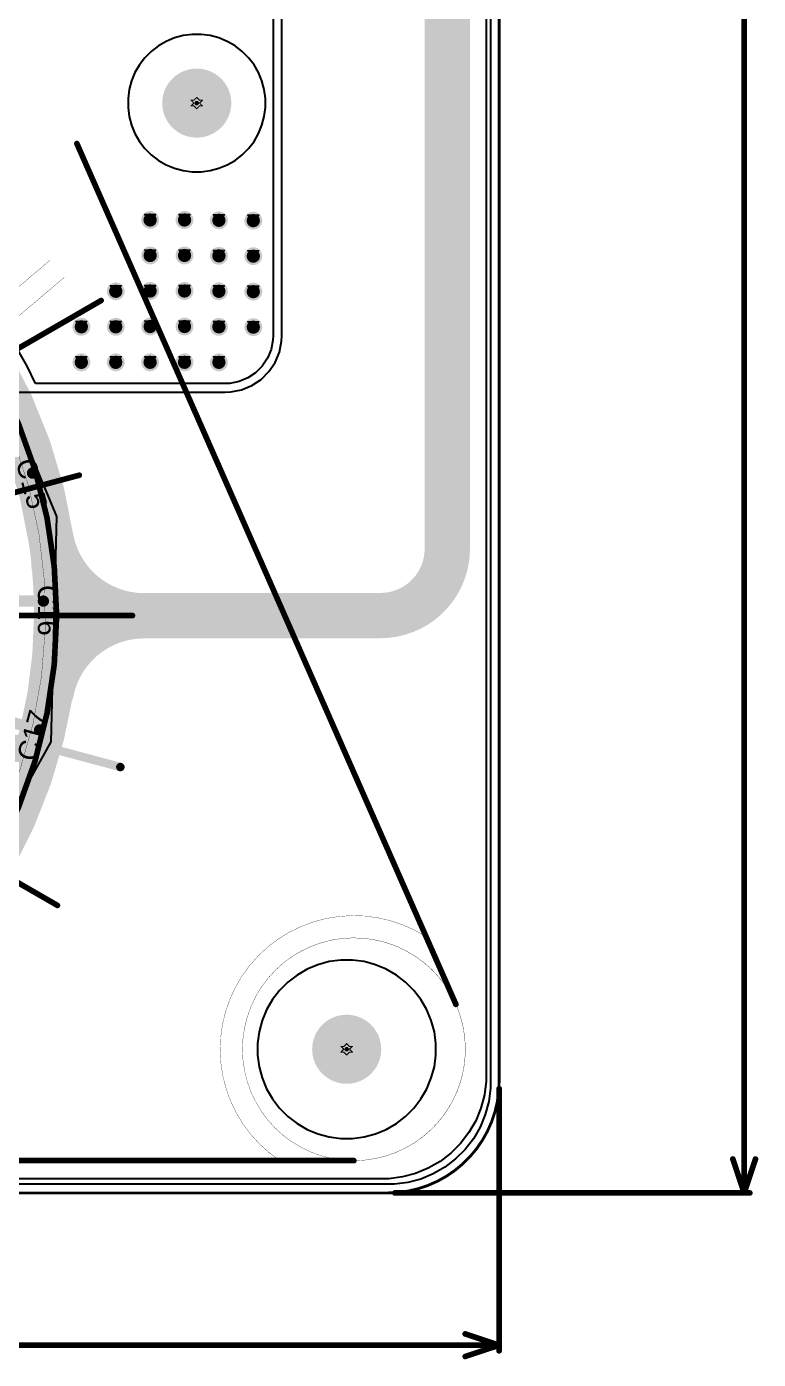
# Model space of a CAD drawing. Header units: inches. Extents: x -7 to 348, y -14 to 159.
# Drawn here: x 57 to 89.8, y -13.9 to 45.9 of the extents above; entities that cross this region are included whole.
import ezdxf

# ---------------------------------------------------------------- set-up
doc = ezdxf.new("R2010")
doc.units = ezdxf.units.IN
for name, color, linetype in [('Board Outline', 216, 'Continuous'), ('Bottom Layer', 5, 'Continuous'), ('Bottom Solder', 6, 'Continuous'), ('Dimension', 6, 'Continuous'), ('Drill Drawing', 1, 'Continuous'), ('Fabrication', 76, 'Continuous'), ('Multi-Layer', 9, 'Continuous'), ('Pad Holes', 156, 'Continuous'), ('Top Layer', 1, 'Continuous'), ('Top Overlay', 2, 'Continuous'), ('Top Solder', 216, 'Continuous'), ('Via Holes', 16, 'Continuous')]:
    doc.layers.add(name, color=color, linetype=linetype)
doc.styles.add('Arial', font='', dxfattribs={"height": 0.2})
doc.styles.get('Arial').set_extended_font_data('Arial')

msp = doc.modelspace()

# ---------------------------------------------------------------- hatches: boundary and pattern name
at = {"layer": 'Bottom Layer'}
h = msp.add_hatch(color=5, dxfattribs=at)
edge = h.paths.add_edge_path()
edge.add_arc((62.504, 37.224), 0.3, 0, 360)
h = msp.add_hatch(color=5, dxfattribs=at)
edge = h.paths.add_edge_path()
edge.add_arc((64.047, 37.224), 0.3, 0, 360)
h = msp.add_hatch(color=5, dxfattribs=at)
edge = h.paths.add_edge_path()
edge.add_arc((65.589, 37.209), 0.3, 0, 360)
h = msp.add_hatch(color=5, dxfattribs=at)
edge = h.paths.add_edge_path()
edge.add_arc((67.132, 37.194), 0.3, 0, 360)
h = msp.add_hatch(color=5, dxfattribs=at)
edge = h.paths.add_edge_path()
edge.add_arc((62.504, 35.631), 0.3, 0, 360)
h = msp.add_hatch(color=5, dxfattribs=at)
edge = h.paths.add_edge_path()
edge.add_arc((64.047, 35.631), 0.3, 0, 360)
h = msp.add_hatch(color=5, dxfattribs=at)
edge = h.paths.add_edge_path()
edge.add_arc((65.589, 35.616), 0.3, 0, 360)
h = msp.add_hatch(color=5, dxfattribs=at)
edge = h.paths.add_edge_path()
edge.add_arc((67.132, 35.6), 0.3, 0, 360)
h = msp.add_hatch(color=5, dxfattribs=at)
edge = h.paths.add_edge_path()
edge.add_arc((60.961, 34.022), 0.3, 0, 360)
h = msp.add_hatch(color=5, dxfattribs=at)
edge = h.paths.add_edge_path()
edge.add_arc((62.504, 34.037), 0.3, 0, 360)
h = msp.add_hatch(color=5, dxfattribs=at)
edge = h.paths.add_edge_path()
edge.add_arc((64.047, 34.037), 0.3, 0, 360)
h = msp.add_hatch(color=5, dxfattribs=at)
edge = h.paths.add_edge_path()
edge.add_arc((65.589, 34.022), 0.3, 0, 360)
h = msp.add_hatch(color=5, dxfattribs=at)
edge = h.paths.add_edge_path()
edge.add_arc((67.132, 34.007), 0.3, 0, 360)
h = msp.add_hatch(color=5, dxfattribs=at)
edge = h.paths.add_edge_path()
edge.add_arc((59.418, 32.428), 0.3, 0, 360)
h = msp.add_hatch(color=5, dxfattribs=at)
edge = h.paths.add_edge_path()
edge.add_arc((60.961, 32.428), 0.3, 0, 360)
h = msp.add_hatch(color=5, dxfattribs=at)
edge = h.paths.add_edge_path()
edge.add_arc((62.504, 32.443), 0.3, 0, 360)
h = msp.add_hatch(color=5, dxfattribs=at)
edge = h.paths.add_edge_path()
edge.add_arc((64.047, 32.443), 0.3, 0, 360)
h = msp.add_hatch(color=5, dxfattribs=at)
edge = h.paths.add_edge_path()
edge.add_arc((65.589, 32.428), 0.3, 0, 360)
h = msp.add_hatch(color=5, dxfattribs=at)
edge = h.paths.add_edge_path()
edge.add_arc((67.132, 32.413), 0.3, 0, 360)
h = msp.add_hatch(color=5, dxfattribs=at)
edge = h.paths.add_edge_path()
edge.add_arc((59.418, 30.834), 0.3, 0, 360)
h = msp.add_hatch(color=5, dxfattribs=at)
edge = h.paths.add_edge_path()
edge.add_arc((60.961, 30.834), 0.3, 0, 360)
h = msp.add_hatch(color=5, dxfattribs=at)
edge = h.paths.add_edge_path()
edge.add_arc((62.504, 30.834), 0.3, 0, 360)
h = msp.add_hatch(color=5, dxfattribs=at)
edge = h.paths.add_edge_path()
edge.add_arc((64.047, 30.834), 0.3, 0, 360)
h = msp.add_hatch(color=5, dxfattribs=at)
edge = h.paths.add_edge_path()
edge.add_arc((65.589, 30.834), 0.3, 0, 360)
at = {"layer": 'Bottom Solder'}
h = msp.add_hatch(color=6, dxfattribs=at)
edge = h.paths.add_edge_path()
edge.add_arc((64.595, 42.471), 0.102, 0, 360)
h = msp.add_hatch(color=6, dxfattribs=at)
edge = h.paths.add_edge_path()
edge.add_arc((62.504, 37.224), 0.402, 0, 360)
h = msp.add_hatch(color=6, dxfattribs=at)
edge = h.paths.add_edge_path()
edge.add_arc((64.047, 37.224), 0.402, 0, 360)
h = msp.add_hatch(color=6, dxfattribs=at)
edge = h.paths.add_edge_path()
edge.add_arc((65.589, 37.209), 0.402, 0, 360)
h = msp.add_hatch(color=6, dxfattribs=at)
edge = h.paths.add_edge_path()
edge.add_arc((67.132, 37.194), 0.402, 0, 360)
h = msp.add_hatch(color=6, dxfattribs=at)
edge = h.paths.add_edge_path()
edge.add_arc((62.504, 35.631), 0.402, 0, 360)
h = msp.add_hatch(color=6, dxfattribs=at)
edge = h.paths.add_edge_path()
edge.add_arc((64.047, 35.631), 0.402, 0, 360)
h = msp.add_hatch(color=6, dxfattribs=at)
edge = h.paths.add_edge_path()
edge.add_arc((65.589, 35.616), 0.402, 0, 360)
h = msp.add_hatch(color=6, dxfattribs=at)
edge = h.paths.add_edge_path()
edge.add_arc((67.132, 35.6), 0.402, 0, 360)
h = msp.add_hatch(color=6, dxfattribs=at)
edge = h.paths.add_edge_path()
edge.add_arc((60.961, 34.022), 0.402, 0, 360)
h = msp.add_hatch(color=6, dxfattribs=at)
edge = h.paths.add_edge_path()
edge.add_arc((62.504, 34.037), 0.402, 0, 360)
h = msp.add_hatch(color=6, dxfattribs=at)
edge = h.paths.add_edge_path()
edge.add_arc((64.047, 34.037), 0.402, 0, 360)
h = msp.add_hatch(color=6, dxfattribs=at)
edge = h.paths.add_edge_path()
edge.add_arc((65.589, 34.022), 0.402, 0, 360)
h = msp.add_hatch(color=6, dxfattribs=at)
edge = h.paths.add_edge_path()
edge.add_arc((67.132, 34.007), 0.402, 0, 360)
h = msp.add_hatch(color=6, dxfattribs=at)
edge = h.paths.add_edge_path()
edge.add_arc((59.418, 32.428), 0.402, 0, 360)
h = msp.add_hatch(color=6, dxfattribs=at)
edge = h.paths.add_edge_path()
edge.add_arc((60.961, 32.428), 0.402, 0, 360)
h = msp.add_hatch(color=6, dxfattribs=at)
edge = h.paths.add_edge_path()
edge.add_arc((62.504, 32.443), 0.402, 0, 360)
h = msp.add_hatch(color=6, dxfattribs=at)
edge = h.paths.add_edge_path()
edge.add_arc((64.047, 32.443), 0.402, 0, 360)
h = msp.add_hatch(color=6, dxfattribs=at)
edge = h.paths.add_edge_path()
edge.add_arc((65.589, 32.428), 0.402, 0, 360)
h = msp.add_hatch(color=6, dxfattribs=at)
edge = h.paths.add_edge_path()
edge.add_arc((67.132, 32.413), 0.402, 0, 360)
h = msp.add_hatch(color=6, dxfattribs=at)
edge = h.paths.add_edge_path()
edge.add_arc((59.418, 30.834), 0.402, 0, 360)
h = msp.add_hatch(color=6, dxfattribs=at)
edge = h.paths.add_edge_path()
edge.add_arc((60.961, 30.834), 0.402, 0, 360)
h = msp.add_hatch(color=6, dxfattribs=at)
edge = h.paths.add_edge_path()
edge.add_arc((62.504, 30.834), 0.402, 0, 360)
h = msp.add_hatch(color=6, dxfattribs=at)
edge = h.paths.add_edge_path()
edge.add_arc((64.047, 30.834), 0.402, 0, 360)
h = msp.add_hatch(color=6, dxfattribs=at)
edge = h.paths.add_edge_path()
edge.add_arc((65.589, 30.834), 0.402, 0, 360)
h = msp.add_hatch(color=6, dxfattribs=at)
edge = h.paths.add_edge_path()
edge.add_arc((71.322, 0), 0.102, 0, 360)
at = {"layer": 'Pad Holes'}
h = msp.add_hatch(color=7, dxfattribs=at)
edge = h.paths.add_edge_path()
edge.add_arc((64.595, 42.471), 1.55, 0, 360)
h = msp.add_hatch(color=7, dxfattribs=at)
edge = h.paths.add_edge_path()
edge.add_arc((71.322, 0), 1.55, 0, 360)
at = {"layer": 'Top Layer'}
h = msp.add_hatch(color=1, dxfattribs=at)
edge = h.paths.add_edge_path()
edge.add_arc((62.504, 37.224), 0.3, 0, 360)
h = msp.add_hatch(color=1, dxfattribs=at)
edge = h.paths.add_edge_path()
edge.add_arc((64.047, 37.224), 0.3, 0, 360)
h = msp.add_hatch(color=1, dxfattribs=at)
edge = h.paths.add_edge_path()
edge.add_arc((65.589, 37.209), 0.3, 0, 360)
h = msp.add_hatch(color=1, dxfattribs=at)
edge = h.paths.add_edge_path()
edge.add_arc((67.132, 37.194), 0.3, 0, 360)
h = msp.add_hatch(color=1, dxfattribs=at)
edge = h.paths.add_edge_path()
edge.add_arc((62.504, 35.631), 0.3, 0, 360)
h = msp.add_hatch(color=1, dxfattribs=at)
edge = h.paths.add_edge_path()
edge.add_arc((64.047, 35.631), 0.3, 0, 360)
h = msp.add_hatch(color=1, dxfattribs=at)
edge = h.paths.add_edge_path()
edge.add_arc((65.589, 35.616), 0.3, 0, 360)
h = msp.add_hatch(color=1, dxfattribs=at)
edge = h.paths.add_edge_path()
edge.add_arc((67.132, 35.6), 0.3, 0, 360)
h = msp.add_hatch(color=1, dxfattribs=at)
edge = h.paths.add_edge_path()
edge.add_arc((60.961, 34.022), 0.3, 0, 360)
h = msp.add_hatch(color=1, dxfattribs=at)
edge = h.paths.add_edge_path()
edge.add_arc((62.504, 34.037), 0.3, 0, 360)
h = msp.add_hatch(color=1, dxfattribs=at)
edge = h.paths.add_edge_path()
edge.add_arc((64.047, 34.037), 0.3, 0, 360)
h = msp.add_hatch(color=1, dxfattribs=at)
edge = h.paths.add_edge_path()
edge.add_arc((65.589, 34.022), 0.3, 0, 360)
h = msp.add_hatch(color=1, dxfattribs=at)
edge = h.paths.add_edge_path()
edge.add_arc((67.132, 34.007), 0.3, 0, 360)
h = msp.add_hatch(color=1, dxfattribs=at)
edge = h.paths.add_edge_path()
edge.add_arc((59.418, 32.428), 0.3, 0, 360)
h = msp.add_hatch(color=1, dxfattribs=at)
edge = h.paths.add_edge_path()
edge.add_arc((60.961, 32.428), 0.3, 0, 360)
h = msp.add_hatch(color=1, dxfattribs=at)
edge = h.paths.add_edge_path()
edge.add_arc((62.504, 32.443), 0.3, 0, 360)
h = msp.add_hatch(color=1, dxfattribs=at)
edge = h.paths.add_edge_path()
edge.add_arc((64.047, 32.443), 0.3, 0, 360)
h = msp.add_hatch(color=1, dxfattribs=at)
edge = h.paths.add_edge_path()
edge.add_arc((65.589, 32.428), 0.3, 0, 360)
h = msp.add_hatch(color=1, dxfattribs=at)
edge = h.paths.add_edge_path()
edge.add_arc((67.132, 32.413), 0.3, 0, 360)
h = msp.add_hatch(color=1, dxfattribs=at)
edge = h.paths.add_edge_path()
edge.add_arc((59.418, 30.834), 0.3, 0, 360)
h = msp.add_hatch(color=1, dxfattribs=at)
edge = h.paths.add_edge_path()
edge.add_arc((60.961, 30.834), 0.3, 0, 360)
h = msp.add_hatch(color=1, dxfattribs=at)
edge = h.paths.add_edge_path()
edge.add_arc((62.504, 30.834), 0.3, 0, 360)
h = msp.add_hatch(color=1, dxfattribs=at)
edge = h.paths.add_edge_path()
edge.add_arc((64.047, 30.834), 0.3, 0, 360)
h = msp.add_hatch(color=1, dxfattribs=at)
edge = h.paths.add_edge_path()
edge.add_arc((65.589, 30.834), 0.3, 0, 360)
at = {"layer": 'Top Solder'}
h = msp.add_hatch(color=216, dxfattribs=at)
edge = h.paths.add_edge_path()
edge.add_arc((64.595, 42.471), 0.102, 0, 360)
h = msp.add_hatch(color=216, dxfattribs=at)
edge = h.paths.add_edge_path()
edge.add_arc((71.322, 0), 0.102, 0, 360)
at = {"layer": 'Via Holes'}
h = msp.add_hatch(color=7, dxfattribs=at)
edge = h.paths.add_edge_path()
edge.add_arc((62.504, 37.224), 0.15, 0, 360)
h = msp.add_hatch(color=7, dxfattribs=at)
edge = h.paths.add_edge_path()
edge.add_arc((64.047, 37.224), 0.15, 0, 360)
h = msp.add_hatch(color=7, dxfattribs=at)
edge = h.paths.add_edge_path()
edge.add_arc((65.589, 37.209), 0.15, 0, 360)
h = msp.add_hatch(color=7, dxfattribs=at)
edge = h.paths.add_edge_path()
edge.add_arc((67.132, 37.194), 0.15, 0, 360)
h = msp.add_hatch(color=7, dxfattribs=at)
edge = h.paths.add_edge_path()
edge.add_arc((62.504, 35.631), 0.15, 0, 360)
h = msp.add_hatch(color=7, dxfattribs=at)
edge = h.paths.add_edge_path()
edge.add_arc((64.047, 35.631), 0.15, 0, 360)
h = msp.add_hatch(color=7, dxfattribs=at)
edge = h.paths.add_edge_path()
edge.add_arc((65.589, 35.616), 0.15, 0, 360)
h = msp.add_hatch(color=7, dxfattribs=at)
edge = h.paths.add_edge_path()
edge.add_arc((67.132, 35.6), 0.15, 0, 360)
h = msp.add_hatch(color=7, dxfattribs=at)
edge = h.paths.add_edge_path()
edge.add_arc((60.961, 34.022), 0.15, 0, 360)
h = msp.add_hatch(color=7, dxfattribs=at)
edge = h.paths.add_edge_path()
edge.add_arc((62.504, 34.037), 0.15, 0, 360)
h = msp.add_hatch(color=7, dxfattribs=at)
edge = h.paths.add_edge_path()
edge.add_arc((64.047, 34.037), 0.15, 0, 360)
h = msp.add_hatch(color=7, dxfattribs=at)
edge = h.paths.add_edge_path()
edge.add_arc((65.589, 34.022), 0.15, 0, 360)
h = msp.add_hatch(color=7, dxfattribs=at)
edge = h.paths.add_edge_path()
edge.add_arc((67.132, 34.007), 0.15, 0, 360)
h = msp.add_hatch(color=7, dxfattribs=at)
edge = h.paths.add_edge_path()
edge.add_arc((59.418, 32.428), 0.15, 0, 360)
h = msp.add_hatch(color=7, dxfattribs=at)
edge = h.paths.add_edge_path()
edge.add_arc((60.961, 32.428), 0.15, 0, 360)
h = msp.add_hatch(color=7, dxfattribs=at)
edge = h.paths.add_edge_path()
edge.add_arc((62.504, 32.443), 0.15, 0, 360)
h = msp.add_hatch(color=7, dxfattribs=at)
edge = h.paths.add_edge_path()
edge.add_arc((64.047, 32.443), 0.15, 0, 360)
h = msp.add_hatch(color=7, dxfattribs=at)
edge = h.paths.add_edge_path()
edge.add_arc((65.589, 32.428), 0.15, 0, 360)
h = msp.add_hatch(color=7, dxfattribs=at)
edge = h.paths.add_edge_path()
edge.add_arc((67.132, 32.413), 0.15, 0, 360)
h = msp.add_hatch(color=7, dxfattribs=at)
edge = h.paths.add_edge_path()
edge.add_arc((59.418, 30.834), 0.15, 0, 360)
h = msp.add_hatch(color=7, dxfattribs=at)
edge = h.paths.add_edge_path()
edge.add_arc((60.961, 30.834), 0.15, 0, 360)
h = msp.add_hatch(color=7, dxfattribs=at)
edge = h.paths.add_edge_path()
edge.add_arc((62.504, 30.834), 0.15, 0, 360)
h = msp.add_hatch(color=7, dxfattribs=at)
edge = h.paths.add_edge_path()
edge.add_arc((64.047, 30.834), 0.15, 0, 360)
h = msp.add_hatch(color=7, dxfattribs=at)
edge = h.paths.add_edge_path()
edge.add_arc((65.589, 30.834), 0.15, 0, 360)

# ---------------------------------------------------------------- linework, layer by layer
at = {"layer": 'Board Outline', "const_width": 0.127}
for points in [[(78.161, -1.45), (78.161, 82.4)], [(78.161, -1.45), (78.161, 82.4)], [(78.161, -1.45), (78.161, 82.4)], [(78.161, -1.45), (78.161, 82.4)], [(-1.839, -6.45), (73.161, -6.45)], [(-1.839, -6.45), (73.161, -6.45)], [(-1.839, -6.45), (73.161, -6.45)], [(-1.839, -6.45), (73.161, -6.45)]]:
    msp.add_lwpolyline(points, dxfattribs=at)
msp.add_lwpolyline([(78.161, -1.45, -0.414214), (73.161, -6.45)], format="xyb", dxfattribs=at)
msp.add_lwpolyline([(78.161, -1.45, -0.414214), (73.161, -6.45)], format="xyb", dxfattribs=at)
msp.add_lwpolyline([(78.161, -1.45, -0.414214), (73.161, -6.45)], format="xyb", dxfattribs=at)
msp.add_lwpolyline([(78.161, -1.45, -0.414214), (73.161, -6.45)], format="xyb", dxfattribs=at)
at = {"layer": 'Board Outline', "const_width": 0.0635}
for points in [[(78.129, -1.45, 1), (78.193, -1.45, 1)], [(78.129, -1.45, 1), (78.193, -1.45, 1)], [(78.129, -1.45, 1), (78.193, -1.45, 1)], [(78.129, -1.45, 1), (78.193, -1.45, 1)], [(78.129, -1.45, 1), (78.193, -1.45, 1)], [(78.129, -1.45, 1), (78.193, -1.45, 1)], [(78.129, -1.45, 1), (78.193, -1.45, 1)], [(78.129, -1.45, 1), (78.193, -1.45, 1)], [(73.129, -6.45, 1), (73.193, -6.45, 1)], [(73.129, -6.45, 1), (73.193, -6.45, 1)], [(73.129, -6.45, 1), (73.193, -6.45, 1)], [(73.129, -6.45, 1), (73.193, -6.45, 1)], [(73.129, -6.45, 1), (73.193, -6.45, 1)], [(73.129, -6.45, 1), (73.193, -6.45, 1)], [(73.129, -6.45, 1), (73.193, -6.45, 1)], [(73.129, -6.45, 1), (73.193, -6.45, 1)]]:
    msp.add_lwpolyline(points, format="xyb", close=True, dxfattribs=at)
at = {"layer": 'Bottom Layer'}
for p, q in [((77.773, 82.4), (77.773, -1.45)), ((63.992, 45.502), (63.602, 45.397)), ((64.393, 45.555), (63.992, 45.502)), ((64.797, 45.555), (64.393, 45.555)), ((65.198, 45.502), (64.797, 45.555)), ((65.589, 45.397), (65.198, 45.502)), ((62.878, 45.04), (62.557, 44.794)), ((63.228, 45.243), (62.878, 45.04)), ((63.602, 45.397), (63.228, 45.243)), ((65.962, 45.243), (65.589, 45.397)), ((66.312, 45.04), (65.962, 45.243)), ((66.633, 44.794), (66.312, 45.04)), ((62.272, 44.508), (62.025, 44.188)), ((62.557, 44.794), (62.272, 44.508)), ((66.919, 44.508), (66.633, 44.794)), ((67.165, 44.188), (66.919, 44.508)), ((61.823, 43.838), (61.669, 43.464)), ((62.025, 44.188), (61.823, 43.838)), ((67.367, 43.838), (67.165, 44.188)), ((67.522, 43.464), (67.367, 43.838)), ((61.564, 43.074), (61.511, 42.673)), ((61.669, 43.464), (61.564, 43.074)), ((67.627, 43.074), (67.522, 43.464)), ((67.679, 42.673), (67.627, 43.074)), ((61.511, 42.673), (61.511, 42.268)), ((67.679, 42.268), (67.679, 42.673)), ((61.511, 42.268), (61.564, 41.868)), ((67.627, 41.868), (67.679, 42.268)), ((61.564, 41.868), (61.669, 41.477)), ((61.669, 41.477), (61.823, 41.104)), ((67.367, 41.104), (67.522, 41.477)), ((67.522, 41.477), (67.627, 41.868)), ((61.823, 41.104), (62.025, 40.753)), ((62.025, 40.753), (62.272, 40.433)), ((66.919, 40.433), (67.165, 40.753)), ((67.165, 40.753), (67.367, 41.104)), ((62.272, 40.433), (62.557, 40.147)), ((62.557, 40.147), (62.878, 39.901)), ((66.312, 39.901), (66.633, 40.147)), ((66.633, 40.147), (66.919, 40.433)), ((62.878, 39.901), (63.228, 39.699)), ((63.228, 39.699), (63.602, 39.544)), ((63.602, 39.544), (63.992, 39.439)), ((65.198, 39.439), (65.589, 39.544)), ((65.589, 39.544), (65.962, 39.699)), ((65.962, 39.699), (66.312, 39.901)), ((63.992, 39.439), (64.393, 39.386)), ((64.393, 39.386), (64.797, 39.386)), ((64.797, 39.386), (65.198, 39.439)), ((69.549, 3.595), (69.095, 3.333)), ((70.034, 3.796), (69.549, 3.595)), ((70.54, 3.932), (70.034, 3.796)), ((71.06, 4), (70.54, 3.932)), ((71.584, 4), (71.06, 4)), ((72.104, 3.932), (71.584, 4)), ((72.611, 3.796), (72.104, 3.932)), ((73.095, 3.595), (72.611, 3.796)), ((73.549, 3.333), (73.095, 3.595)), ((68.679, 3.014), (68.308, 2.643)), ((69.095, 3.333), (68.679, 3.014)), ((73.965, 3.014), (73.549, 3.333)), ((74.336, 2.643), (73.965, 3.014)), ((68.308, 2.643), (67.989, 2.227)), ((74.655, 2.227), (74.336, 2.643)), ((67.989, 2.227), (67.727, 1.773)), ((74.917, 1.773), (74.655, 2.227)), ((67.526, 1.289), (67.391, 0.782)), ((67.727, 1.773), (67.526, 1.289)), ((75.118, 1.289), (74.917, 1.773)), ((75.254, 0.782), (75.118, 1.289)), ((67.391, 0.782), (67.322, 0.262)), ((75.322, 0.262), (75.254, 0.782)), ((67.322, 0.262), (67.322, -0.262)), ((75.322, -0.262), (75.322, 0.262)), ((67.322, -0.262), (67.391, -0.782)), ((75.254, -0.782), (75.322, -0.262)), ((67.391, -0.782), (67.526, -1.288)), ((75.118, -1.288), (75.254, -0.782)), ((67.526, -1.288), (67.727, -1.773)), ((67.727, -1.773), (67.989, -2.227)), ((74.655, -2.227), (74.917, -1.773)), ((74.917, -1.773), (75.118, -1.288)), ((77.773, -1.752), (77.694, -2.352)), ((77.773, -1.45), (77.773, -1.752)), ((67.989, -2.227), (68.308, -2.643)), ((74.336, -2.643), (74.655, -2.227)), ((77.694, -2.352), (77.537, -2.936)), ((68.308, -2.643), (68.679, -3.014)), ((73.965, -3.014), (74.336, -2.643)), ((77.537, -2.936), (77.306, -3.494)), ((68.679, -3.014), (69.095, -3.333)), ((69.095, -3.333), (69.549, -3.595)), ((73.095, -3.595), (73.549, -3.333)), ((73.549, -3.333), (73.965, -3.014)), ((77.306, -3.494), (77.004, -4.018)), ((69.549, -3.595), (70.034, -3.796)), ((70.034, -3.796), (70.54, -3.932)), ((70.54, -3.932), (71.06, -4)), ((71.06, -4), (71.584, -4)), ((71.584, -4), (72.104, -3.932)), ((72.104, -3.932), (72.611, -3.796)), ((72.611, -3.796), (73.095, -3.595)), ((77.004, -4.018), (76.636, -4.497)), ((76.636, -4.497), (76.208, -4.925)), ((75.729, -5.293), (75.205, -5.595)), ((76.208, -4.925), (75.729, -5.293)), ((74.647, -5.826), (74.063, -5.983)), ((75.205, -5.595), (74.647, -5.826)), ((73.463, -6.062), (-2.141, -6.062)), ((74.063, -5.983), (73.463, -6.062))]:
    msp.add_line(p, q, dxfattribs=at)
at = {"layer": 'Dimension'}
for points, const_width in [([(89.154, -6.45), (89.154, 56.692)], 0.254), ([(11.511, 5.4), (60.306, 33.609)], 0.254), ([(15.044, 31.457), (58.345, 6.457)], 0.254), ([(11.03, 12.827), (59.327, 25.768)], 0.254), ([(12.303, 25.762), (61.168, 12.669)], 0.381), ([(11.711, 19.467), (61.711, 19.467)], 0.254), ([(78.161, -13.538), (78.161, -1.768)], 0.254), ([(88.646, -4.926), (89.154, -6.45)], 0.254), ([(89.154, -6.45), (89.662, -4.926)], 0.254), ([(73.478, -6.45), (89.408, -6.45)], 0.254), ([(40.612, -13.284), (78.161, -13.284)], 0.254), ([(76.637, -12.776), (78.161, -13.284)], 0.254), ([(76.637, -13.792), (78.161, -13.284)], 0.254)]:
    msp.add_lwpolyline(points, dxfattribs=dict(at, const_width=const_width))
for points, const_width in [([(58.31, 19.467, 1), (13.31, 19.467, 1)], 0.254), ([(60.242, 33.609, 1), (60.369, 33.609, 1)], 0.127), ([(59.263, 25.768, 1), (59.39, 25.768, 1)], 0.127), ([(58.247, 19.467, 1), (58.374, 19.467, 1)], 0.127), ([(61.648, 19.467, 1), (61.775, 19.467, 1)], 0.127), ([(61.072, 12.669, 1), (61.263, 12.669, 1)], 0.191), ([(58.281, 6.457, 1), (58.408, 6.457, 1)], 0.127), ([(78.097, -1.768, 1), (78.224, -1.768, 1)], 0.127), ([(88.582, -4.926, 1), (88.71, -4.926, 1)], 0.127), ([(89.598, -4.926, 1), (89.725, -4.926, 1)], 0.127), ([(73.415, -6.45, 1), (73.542, -6.45, 1)], 0.127), ([(89.09, -6.45, 1), (89.218, -6.45, 1)], 0.127), ([(89.09, -6.45, 1), (89.218, -6.45, 1)], 0.127), ([(89.09, -6.45, 1), (89.218, -6.45, 1)], 0.127), ([(89.344, -6.45, 1), (89.471, -6.45, 1)], 0.127), ([(76.573, -12.776, 1), (76.7, -12.776, 1)], 0.127), ([(78.097, -13.284, 1), (78.224, -13.284, 1)], 0.127), ([(78.097, -13.284, 1), (78.224, -13.284, 1)], 0.127), ([(78.097, -13.284, 1), (78.224, -13.284, 1)], 0.127), ([(76.573, -13.792, 1), (76.7, -13.792, 1)], 0.127), ([(78.097, -13.538, 1), (78.224, -13.538, 1)], 0.127)]:
    msp.add_lwpolyline(points, format="xyb", close=True, dxfattribs=dict(at, const_width=const_width))
at = {"layer": 'Drill Drawing', "const_width": 0.0508}
for points in [[(64.341, 42.598), (64.468, 42.471)], [(64.341, 42.598), (64.468, 42.598)], [(64.341, 42.344), (64.468, 42.471)], [(64.468, 42.598), (64.595, 42.725)], [(64.595, 42.725), (64.722, 42.598)], [(64.722, 42.598), (64.849, 42.598)], [(64.722, 42.471), (64.849, 42.598)], [(64.722, 42.471), (64.849, 42.344)], [(64.341, 42.344), (64.468, 42.344)], [(64.468, 42.344), (64.595, 42.217)], [(64.595, 42.217), (64.722, 42.344)], [(64.722, 42.344), (64.849, 42.344)], [(62.25, 37.478), (62.758, 37.478)], [(62.25, 37.478), (62.504, 36.97)], [(62.504, 36.97), (62.758, 37.478)], [(63.793, 37.478), (64.301, 37.478)], [(63.793, 37.478), (64.047, 36.97)], [(64.047, 36.97), (64.301, 37.478)], [(65.335, 37.463), (65.843, 37.463)], [(65.335, 37.463), (65.589, 36.955)], [(65.589, 36.955), (65.843, 37.463)], [(66.878, 37.448), (67.386, 37.448)], [(66.878, 37.448), (67.132, 36.94)], [(67.132, 36.94), (67.386, 37.448)], [(62.25, 35.885), (62.758, 35.885)], [(62.25, 35.885), (62.504, 35.377)], [(62.504, 35.377), (62.758, 35.885)], [(63.793, 35.885), (64.301, 35.885)], [(63.793, 35.885), (64.047, 35.377)], [(64.047, 35.377), (64.301, 35.885)], [(65.335, 35.87), (65.843, 35.87)], [(65.335, 35.87), (65.589, 35.362)], [(65.589, 35.362), (65.843, 35.87)], [(66.878, 35.854), (67.386, 35.854)], [(66.878, 35.854), (67.132, 35.346)], [(67.132, 35.346), (67.386, 35.854)], [(60.707, 34.276), (61.215, 34.276)], [(60.707, 34.276), (60.961, 33.768)], [(60.961, 33.768), (61.215, 34.276)], [(62.25, 34.291), (62.758, 34.291)], [(62.25, 34.291), (62.504, 33.783)], [(62.504, 33.783), (62.758, 34.291)], [(63.793, 34.291), (64.301, 34.291)], [(63.793, 34.291), (64.047, 33.783)], [(64.047, 33.783), (64.301, 34.291)], [(65.335, 34.276), (65.843, 34.276)], [(65.335, 34.276), (65.589, 33.768)], [(65.589, 33.768), (65.843, 34.276)], [(66.878, 34.261), (67.386, 34.261)], [(66.878, 34.261), (67.132, 33.753)], [(67.132, 33.753), (67.386, 34.261)], [(59.164, 32.682), (59.672, 32.682)], [(59.164, 32.682), (59.418, 32.174)], [(59.418, 32.174), (59.672, 32.682)], [(60.707, 32.682), (61.215, 32.682)], [(60.707, 32.682), (60.961, 32.174)], [(60.961, 32.174), (61.215, 32.682)], [(62.25, 32.697), (62.758, 32.697)], [(62.25, 32.697), (62.504, 32.189)], [(62.504, 32.189), (62.758, 32.697)], [(63.793, 32.697), (64.301, 32.697)], [(63.793, 32.697), (64.047, 32.189)], [(64.047, 32.189), (64.301, 32.697)], [(65.335, 32.682), (65.843, 32.682)], [(65.335, 32.682), (65.589, 32.174)], [(65.589, 32.174), (65.843, 32.682)], [(66.878, 32.667), (67.386, 32.667)], [(66.878, 32.667), (67.132, 32.159)], [(67.132, 32.159), (67.386, 32.667)], [(59.164, 31.088), (59.672, 31.088)], [(59.164, 31.088), (59.418, 30.58)], [(59.418, 30.58), (59.672, 31.088)], [(60.707, 31.088), (61.215, 31.088)], [(60.707, 31.088), (60.961, 30.58)], [(60.961, 30.58), (61.215, 31.088)], [(62.25, 31.088), (62.758, 31.088)], [(62.25, 31.088), (62.504, 30.58)], [(62.504, 30.58), (62.758, 31.088)], [(63.793, 31.088), (64.301, 31.088)], [(63.793, 31.088), (64.047, 30.58)], [(64.047, 30.58), (64.301, 31.088)], [(65.335, 31.088), (65.843, 31.088)], [(65.335, 31.088), (65.589, 30.58)], [(65.589, 30.58), (65.843, 31.088)], [(71.068, 0.127), (71.195, 0)], [(71.068, 0.127), (71.195, 0.127)], [(71.068, -0.127), (71.195, 0)], [(71.195, 0.127), (71.322, 0.254)], [(71.322, 0.254), (71.449, 0.127)], [(71.449, 0.127), (71.576, 0.127)], [(71.449, 0), (71.576, 0.127)], [(71.449, 0), (71.576, -0.127)], [(71.068, -0.127), (71.195, -0.127)], [(71.195, -0.127), (71.322, -0.254)], [(71.322, -0.254), (71.449, -0.127)], [(71.449, -0.127), (71.576, -0.127)]]:
    msp.add_lwpolyline(points, dxfattribs=at)
at = {"layer": 'Drill Drawing', "const_width": 0.0254}
for points in [[(64.329, 42.598, 1), (64.354, 42.598, 1)], [(64.329, 42.598, 1), (64.354, 42.598, 1)], [(64.456, 42.598, 1), (64.481, 42.598, 1)], [(64.456, 42.598, 1), (64.481, 42.598, 1)], [(64.456, 42.471, 1), (64.481, 42.471, 1)], [(64.456, 42.471, 1), (64.481, 42.471, 1)], [(64.583, 42.725, 1), (64.608, 42.725, 1)], [(64.583, 42.725, 1), (64.608, 42.725, 1)], [(64.71, 42.598, 1), (64.735, 42.598, 1)], [(64.71, 42.598, 1), (64.735, 42.598, 1)], [(64.71, 42.471, 1), (64.735, 42.471, 1)], [(64.71, 42.471, 1), (64.735, 42.471, 1)], [(64.837, 42.598, 1), (64.862, 42.598, 1)], [(64.837, 42.598, 1), (64.862, 42.598, 1)], [(64.329, 42.344, 1), (64.354, 42.344, 1)], [(64.329, 42.344, 1), (64.354, 42.344, 1)], [(64.456, 42.344, 1), (64.481, 42.344, 1)], [(64.456, 42.344, 1), (64.481, 42.344, 1)], [(64.583, 42.217, 1), (64.608, 42.217, 1)], [(64.583, 42.217, 1), (64.608, 42.217, 1)], [(64.71, 42.344, 1), (64.735, 42.344, 1)], [(64.71, 42.344, 1), (64.735, 42.344, 1)], [(64.837, 42.344, 1), (64.862, 42.344, 1)], [(64.837, 42.344, 1), (64.862, 42.344, 1)], [(62.237, 37.478, 1), (62.262, 37.478, 1)], [(62.237, 37.478, 1), (62.262, 37.478, 1)], [(62.745, 37.478, 1), (62.77, 37.478, 1)], [(62.745, 37.478, 1), (62.77, 37.478, 1)], [(63.78, 37.478, 1), (63.805, 37.478, 1)], [(63.78, 37.478, 1), (63.805, 37.478, 1)], [(64.288, 37.478, 1), (64.313, 37.478, 1)], [(64.288, 37.478, 1), (64.313, 37.478, 1)], [(65.323, 37.463, 1), (65.348, 37.463, 1)], [(65.323, 37.463, 1), (65.348, 37.463, 1)], [(65.831, 37.463, 1), (65.856, 37.463, 1)], [(65.831, 37.463, 1), (65.856, 37.463, 1)], [(66.866, 37.448, 1), (66.891, 37.448, 1)], [(66.866, 37.448, 1), (66.891, 37.448, 1)], [(67.374, 37.448, 1), (67.399, 37.448, 1)], [(67.374, 37.448, 1), (67.399, 37.448, 1)], [(62.491, 36.97, 1), (62.516, 36.97, 1)], [(62.491, 36.97, 1), (62.516, 36.97, 1)], [(64.034, 36.97, 1), (64.059, 36.97, 1)], [(64.034, 36.97, 1), (64.059, 36.97, 1)], [(65.577, 36.955, 1), (65.602, 36.955, 1)], [(65.577, 36.955, 1), (65.602, 36.955, 1)], [(67.12, 36.94, 1), (67.145, 36.94, 1)], [(67.12, 36.94, 1), (67.145, 36.94, 1)], [(62.237, 35.885, 1), (62.262, 35.885, 1)], [(62.237, 35.885, 1), (62.262, 35.885, 1)], [(62.745, 35.885, 1), (62.77, 35.885, 1)], [(62.745, 35.885, 1), (62.77, 35.885, 1)], [(63.78, 35.885, 1), (63.805, 35.885, 1)], [(63.78, 35.885, 1), (63.805, 35.885, 1)], [(64.288, 35.885, 1), (64.313, 35.885, 1)], [(64.288, 35.885, 1), (64.313, 35.885, 1)], [(65.323, 35.87, 1), (65.348, 35.87, 1)], [(65.323, 35.87, 1), (65.348, 35.87, 1)], [(65.831, 35.87, 1), (65.856, 35.87, 1)], [(65.831, 35.87, 1), (65.856, 35.87, 1)], [(62.491, 35.377, 1), (62.516, 35.377, 1)], [(62.491, 35.377, 1), (62.516, 35.377, 1)], [(64.034, 35.377, 1), (64.059, 35.377, 1)], [(64.034, 35.377, 1), (64.059, 35.377, 1)], [(65.577, 35.362, 1), (65.602, 35.362, 1)], [(65.577, 35.362, 1), (65.602, 35.362, 1)], [(66.866, 35.854, 1), (66.891, 35.854, 1)], [(66.866, 35.854, 1), (66.891, 35.854, 1)], [(67.12, 35.346, 1), (67.145, 35.346, 1)], [(67.12, 35.346, 1), (67.145, 35.346, 1)], [(67.374, 35.854, 1), (67.399, 35.854, 1)], [(67.374, 35.854, 1), (67.399, 35.854, 1)], [(60.694, 34.276, 1), (60.719, 34.276, 1)], [(60.694, 34.276, 1), (60.719, 34.276, 1)], [(61.202, 34.276, 1), (61.227, 34.276, 1)], [(61.202, 34.276, 1), (61.227, 34.276, 1)], [(62.237, 34.291, 1), (62.262, 34.291, 1)], [(62.237, 34.291, 1), (62.262, 34.291, 1)], [(62.745, 34.291, 1), (62.77, 34.291, 1)], [(62.745, 34.291, 1), (62.77, 34.291, 1)], [(63.78, 34.291, 1), (63.805, 34.291, 1)], [(63.78, 34.291, 1), (63.805, 34.291, 1)], [(64.288, 34.291, 1), (64.313, 34.291, 1)], [(64.288, 34.291, 1), (64.313, 34.291, 1)], [(65.323, 34.276, 1), (65.348, 34.276, 1)], [(65.323, 34.276, 1), (65.348, 34.276, 1)], [(65.831, 34.276, 1), (65.856, 34.276, 1)], [(65.831, 34.276, 1), (65.856, 34.276, 1)], [(66.866, 34.261, 1), (66.891, 34.261, 1)], [(66.866, 34.261, 1), (66.891, 34.261, 1)], [(67.374, 34.261, 1), (67.399, 34.261, 1)], [(67.374, 34.261, 1), (67.399, 34.261, 1)], [(60.948, 33.768, 1), (60.973, 33.768, 1)], [(60.948, 33.768, 1), (60.973, 33.768, 1)], [(62.491, 33.783, 1), (62.516, 33.783, 1)], [(62.491, 33.783, 1), (62.516, 33.783, 1)], [(64.034, 33.783, 1), (64.059, 33.783, 1)], [(64.034, 33.783, 1), (64.059, 33.783, 1)], [(65.577, 33.768, 1), (65.602, 33.768, 1)], [(65.577, 33.768, 1), (65.602, 33.768, 1)], [(67.12, 33.753, 1), (67.145, 33.753, 1)], [(67.12, 33.753, 1), (67.145, 33.753, 1)], [(59.151, 32.682, 1), (59.176, 32.682, 1)], [(59.151, 32.682, 1), (59.176, 32.682, 1)], [(59.659, 32.682, 1), (59.684, 32.682, 1)], [(59.659, 32.682, 1), (59.684, 32.682, 1)], [(60.694, 32.682, 1), (60.719, 32.682, 1)], [(60.694, 32.682, 1), (60.719, 32.682, 1)], [(61.202, 32.682, 1), (61.227, 32.682, 1)], [(61.202, 32.682, 1), (61.227, 32.682, 1)], [(62.237, 32.697, 1), (62.262, 32.697, 1)], [(62.237, 32.697, 1), (62.262, 32.697, 1)], [(62.745, 32.697, 1), (62.77, 32.697, 1)], [(62.745, 32.697, 1), (62.77, 32.697, 1)], [(63.78, 32.697, 1), (63.805, 32.697, 1)], [(63.78, 32.697, 1), (63.805, 32.697, 1)], [(64.288, 32.697, 1), (64.313, 32.697, 1)], [(64.288, 32.697, 1), (64.313, 32.697, 1)], [(65.323, 32.682, 1), (65.348, 32.682, 1)], [(65.323, 32.682, 1), (65.348, 32.682, 1)], [(65.831, 32.682, 1), (65.856, 32.682, 1)], [(65.831, 32.682, 1), (65.856, 32.682, 1)], [(66.866, 32.667, 1), (66.891, 32.667, 1)], [(66.866, 32.667, 1), (66.891, 32.667, 1)], [(67.374, 32.667, 1), (67.399, 32.667, 1)], [(67.374, 32.667, 1), (67.399, 32.667, 1)], [(59.405, 32.174, 1), (59.43, 32.174, 1)], [(59.405, 32.174, 1), (59.43, 32.174, 1)], [(60.948, 32.174, 1), (60.973, 32.174, 1)], [(60.948, 32.174, 1), (60.973, 32.174, 1)], [(62.491, 32.189, 1), (62.516, 32.189, 1)], [(62.491, 32.189, 1), (62.516, 32.189, 1)], [(64.034, 32.189, 1), (64.059, 32.189, 1)], [(64.034, 32.189, 1), (64.059, 32.189, 1)], [(65.577, 32.174, 1), (65.602, 32.174, 1)], [(65.577, 32.174, 1), (65.602, 32.174, 1)], [(67.12, 32.159, 1), (67.145, 32.159, 1)], [(67.12, 32.159, 1), (67.145, 32.159, 1)], [(59.151, 31.088, 1), (59.176, 31.088, 1)], [(59.151, 31.088, 1), (59.176, 31.088, 1)], [(59.659, 31.088, 1), (59.684, 31.088, 1)], [(59.659, 31.088, 1), (59.684, 31.088, 1)], [(60.694, 31.088, 1), (60.719, 31.088, 1)], [(60.694, 31.088, 1), (60.719, 31.088, 1)], [(61.202, 31.088, 1), (61.227, 31.088, 1)], [(61.202, 31.088, 1), (61.227, 31.088, 1)], [(62.237, 31.088, 1), (62.262, 31.088, 1)], [(62.237, 31.088, 1), (62.262, 31.088, 1)], [(62.745, 31.088, 1), (62.77, 31.088, 1)], [(62.745, 31.088, 1), (62.77, 31.088, 1)], [(63.78, 31.088, 1), (63.805, 31.088, 1)], [(63.78, 31.088, 1), (63.805, 31.088, 1)], [(64.288, 31.088, 1), (64.313, 31.088, 1)], [(64.288, 31.088, 1), (64.313, 31.088, 1)], [(65.323, 31.088, 1), (65.348, 31.088, 1)], [(65.323, 31.088, 1), (65.348, 31.088, 1)], [(65.831, 31.088, 1), (65.856, 31.088, 1)], [(65.831, 31.088, 1), (65.856, 31.088, 1)], [(59.405, 30.58, 1), (59.43, 30.58, 1)], [(59.405, 30.58, 1), (59.43, 30.58, 1)], [(60.948, 30.58, 1), (60.973, 30.58, 1)], [(60.948, 30.58, 1), (60.973, 30.58, 1)], [(62.491, 30.58, 1), (62.516, 30.58, 1)], [(62.491, 30.58, 1), (62.516, 30.58, 1)], [(64.034, 30.58, 1), (64.059, 30.58, 1)], [(64.034, 30.58, 1), (64.059, 30.58, 1)], [(65.577, 30.58, 1), (65.602, 30.58, 1)], [(65.577, 30.58, 1), (65.602, 30.58, 1)], [(71.055, 0.127, 1), (71.081, 0.127, 1)], [(71.055, 0.127, 1), (71.081, 0.127, 1)], [(71.182, 0.127, 1), (71.208, 0.127, 1)], [(71.182, 0.127, 1), (71.208, 0.127, 1)], [(71.182, 0, 1), (71.208, 0, 1)], [(71.182, 0, 1), (71.208, 0, 1)], [(71.309, 0.254, 1), (71.335, 0.254, 1)], [(71.309, 0.254, 1), (71.335, 0.254, 1)], [(71.436, 0.127, 1), (71.462, 0.127, 1)], [(71.436, 0.127, 1), (71.462, 0.127, 1)], [(71.436, 0, 1), (71.462, 0, 1)], [(71.436, 0, 1), (71.462, 0, 1)], [(71.563, 0.127, 1), (71.589, 0.127, 1)], [(71.563, 0.127, 1), (71.589, 0.127, 1)], [(71.055, -0.127, 1), (71.081, -0.127, 1)], [(71.055, -0.127, 1), (71.081, -0.127, 1)], [(71.182, -0.127, 1), (71.208, -0.127, 1)], [(71.182, -0.127, 1), (71.208, -0.127, 1)], [(71.309, -0.254, 1), (71.335, -0.254, 1)], [(71.309, -0.254, 1), (71.335, -0.254, 1)], [(71.436, -0.127, 1), (71.462, -0.127, 1)], [(71.436, -0.127, 1), (71.462, -0.127, 1)], [(71.563, -0.127, 1), (71.589, -0.127, 1)], [(71.563, -0.127, 1), (71.589, -0.127, 1)]]:
    msp.add_lwpolyline(points, format="xyb", close=True, dxfattribs=at)
at = {"layer": 'Fabrication', "const_width": 0.0127}
for points in [[(53.194, 31.333), (58.006, 35.41)], [(53.194, 31.333), (58.006, 35.41)], [(53.194, 31.333), (58.006, 35.41)], [(53.194, 31.333), (58.006, 35.41)], [(54.511, 31.138), (58.652, 34.647)], [(54.511, 31.138), (58.652, 34.647)], [(74.886, 5.05), (76.222, 2.014)], [(74.886, 5.05), (76.222, 2.014)], [(68.329, -5), (71.646, -5)], [(68.329, -5), (71.646, -5)]]:
    msp.add_lwpolyline(points, dxfattribs=at)
at = {"layer": 'Fabrication'}
for points, const_width in [([(58.003, 35.41, 1), (58.009, 35.41, 1)], 0.00635), ([(58.003, 35.41, 1), (58.009, 35.41, 1)], 0.00635), ([(58.003, 35.41, 1), (58.009, 35.41, 1)], 0.00635), ([(58.003, 35.41, 1), (58.009, 35.41, 1)], 0.00635), ([(58.649, 34.647, 1), (58.656, 34.647, 1)], 0.00635), ([(58.649, 34.647, 1), (58.656, 34.647, 1)], 0.00635), ([(76.646, 0, 1), (66.646, 0, 1)], 0.0127), ([(76.646, 0, 1), (66.646, 0, 1)], 0.0127), ([(74.883, 5.05, 1), (74.89, 5.05, 1)], 0.00635), ([(74.883, 5.05, 1), (74.89, 5.05, 1)], 0.00635), ([(74.883, 5.05, 1), (74.89, 5.05, 1)], 0.00635), ([(74.883, 5.05, 1), (74.89, 5.05, 1)], 0.00635), ([(76.219, 2.014, 1), (76.226, 2.014, 1)], 0.00635), ([(76.219, 2.014, 1), (76.226, 2.014, 1)], 0.00635), ([(76.219, 2.014, 1), (76.226, 2.014, 1)], 0.00635), ([(76.219, 2.014, 1), (76.226, 2.014, 1)], 0.00635), ([(76.219, 2.014, 1), (76.226, 2.014, 1)], 0.00635), ([(76.219, 2.014, 1), (76.226, 2.014, 1)], 0.00635), ([(66.643, 0, 1), (66.649, 0, 1)], 0.00635), ([(66.643, 0, 1), (66.649, 0, 1)], 0.00635), ([(66.643, 0, 1), (66.649, 0, 1)], 0.00635), ([(66.643, 0, 1), (66.649, 0, 1)], 0.00635), ([(66.643, 0, 1), (66.649, 0, 1)], 0.00635), ([(66.643, 0, 1), (66.649, 0, 1)], 0.00635), ([(76.643, 0, 1), (76.649, 0, 1)], 0.00635), ([(76.643, 0, 1), (76.649, 0, 1)], 0.00635), ([(68.326, -5, 1), (68.332, -5, 1)], 0.00635), ([(68.326, -5, 1), (68.332, -5, 1)], 0.00635), ([(68.326, -5, 1), (68.332, -5, 1)], 0.00635), ([(68.326, -5, 1), (68.332, -5, 1)], 0.00635), ([(71.643, -5, 1), (71.649, -5, 1)], 0.00635), ([(71.643, -5, 1), (71.649, -5, 1)], 0.00635), ([(71.643, -5, 1), (71.649, -5, 1)], 0.00635), ([(71.643, -5, 1), (71.649, -5, 1)], 0.00635), ([(71.643, -5, 1), (71.649, -5, 1)], 0.00635), ([(71.643, -5, 1), (71.649, -5, 1)], 0.00635)]:
    msp.add_lwpolyline(points, format="xyb", close=True, dxfattribs=dict(at, const_width=const_width))
at = {"layer": 'Fabrication', "const_width": 0.0127}
for points in [[(54.511, 31.138, -1.205705), (14.177, 15.55)], [(54.511, 31.138, -1.205705), (14.177, 15.55)], [(68.329, -5, -0.992444), (74.886, 5.05)], [(68.329, -5, -0.992444), (74.886, 5.05)], [(66.646, 0, -0.811559), (76.222, 2.014)], [(66.646, 0, -0.811559), (76.222, 2.014)], [(76.222, 2.014, -0.54157), (71.646, -5)], [(76.222, 2.014, -0.54157), (71.646, -5)], [(71.646, -5, -0.414213), (66.646, 0)], [(71.646, -5, -0.414213), (66.646, 0)]]:
    msp.add_lwpolyline(points, format="xyb", dxfattribs=at)
at = {"layer": 'Multi-Layer'}
for p, q in [((63.992, 45.502), (63.602, 45.397)), ((64.393, 45.555), (63.992, 45.502)), ((64.595, 45.555), (64.393, 45.555)), ((64.797, 45.555), (64.595, 45.555)), ((65.198, 45.502), (64.797, 45.555)), ((65.589, 45.397), (65.198, 45.502)), ((62.878, 45.04), (62.557, 44.794)), ((63.228, 45.243), (62.878, 45.04)), ((63.602, 45.397), (63.228, 45.243)), ((65.962, 45.243), (65.589, 45.397)), ((66.312, 45.04), (65.962, 45.243)), ((66.633, 44.794), (66.312, 45.04)), ((62.272, 44.508), (62.025, 44.188)), ((62.557, 44.794), (62.272, 44.508)), ((66.919, 44.508), (66.633, 44.794)), ((67.165, 44.188), (66.919, 44.508)), ((61.823, 43.838), (61.669, 43.464)), ((62.025, 44.188), (61.823, 43.838)), ((67.367, 43.838), (67.165, 44.188)), ((67.522, 43.464), (67.367, 43.838)), ((61.564, 43.074), (61.511, 42.673)), ((61.669, 43.464), (61.564, 43.074)), ((67.627, 43.074), (67.522, 43.464)), ((67.679, 42.673), (67.627, 43.074)), ((61.511, 42.673), (61.511, 42.471)), ((67.679, 42.471), (67.679, 42.673)), ((61.511, 42.471), (61.511, 42.471)), ((61.511, 42.471), (61.511, 42.268)), ((61.511, 42.268), (61.564, 41.868)), ((67.627, 41.868), (67.679, 42.268)), ((67.679, 42.268), (67.679, 42.471)), ((61.564, 41.868), (61.669, 41.477)), ((61.669, 41.477), (61.823, 41.104)), ((67.367, 41.104), (67.522, 41.477)), ((67.522, 41.477), (67.627, 41.868)), ((61.823, 41.104), (62.025, 40.753)), ((62.025, 40.753), (62.272, 40.433)), ((66.919, 40.433), (67.165, 40.753)), ((67.165, 40.753), (67.367, 41.104)), ((62.272, 40.433), (62.557, 40.147)), ((62.557, 40.147), (62.878, 39.901)), ((66.312, 39.901), (66.633, 40.147)), ((66.633, 40.147), (66.919, 40.433)), ((62.878, 39.901), (63.228, 39.699)), ((63.228, 39.699), (63.602, 39.544)), ((63.602, 39.544), (63.992, 39.439)), ((65.198, 39.439), (65.589, 39.544)), ((65.589, 39.544), (65.962, 39.699)), ((65.962, 39.699), (66.312, 39.901)), ((63.992, 39.439), (64.393, 39.386)), ((64.393, 39.386), (64.595, 39.386)), ((64.595, 39.386), (64.797, 39.386)), ((64.797, 39.386), (65.198, 39.439)), ((69.549, 3.595), (69.095, 3.333)), ((70.034, 3.796), (69.549, 3.595)), ((70.54, 3.932), (70.034, 3.796)), ((71.06, 4), (70.54, 3.932)), ((71.322, 4), (71.06, 4)), ((71.584, 4), (71.322, 4)), ((72.104, 3.932), (71.584, 4)), ((72.611, 3.796), (72.104, 3.932)), ((73.095, 3.595), (72.611, 3.796)), ((73.549, 3.333), (73.095, 3.595)), ((68.679, 3.014), (68.308, 2.643)), ((69.095, 3.333), (68.679, 3.014)), ((73.965, 3.014), (73.549, 3.333)), ((74.336, 2.643), (73.965, 3.014)), ((68.308, 2.643), (67.989, 2.227)), ((74.655, 2.227), (74.336, 2.643)), ((67.989, 2.227), (67.727, 1.773)), ((74.917, 1.773), (74.655, 2.227)), ((67.526, 1.289), (67.391, 0.782)), ((67.727, 1.773), (67.526, 1.289)), ((75.118, 1.289), (74.917, 1.773)), ((75.254, 0.782), (75.118, 1.289)), ((67.391, 0.782), (67.322, 0.262)), ((75.322, 0.262), (75.254, 0.782)), ((67.322, 0.262), (67.322, 0)), ((67.322, 0), (67.322, 0)), ((67.322, 0), (67.322, -0.262)), ((75.322, 0), (75.322, 0.262)), ((75.322, -0.262), (75.322, 0)), ((67.322, -0.262), (67.391, -0.782)), ((75.254, -0.782), (75.322, -0.262)), ((67.391, -0.782), (67.526, -1.288)), ((75.118, -1.288), (75.254, -0.782)), ((67.526, -1.288), (67.727, -1.773)), ((67.727, -1.773), (67.989, -2.227)), ((74.655, -2.227), (74.917, -1.773)), ((74.917, -1.773), (75.118, -1.288)), ((67.989, -2.227), (68.308, -2.643)), ((74.336, -2.643), (74.655, -2.227)), ((68.308, -2.643), (68.679, -3.014)), ((73.965, -3.014), (74.336, -2.643)), ((68.679, -3.014), (69.095, -3.333)), ((69.095, -3.333), (69.549, -3.595)), ((73.095, -3.595), (73.549, -3.333)), ((73.549, -3.333), (73.965, -3.014)), ((69.549, -3.595), (70.034, -3.796)), ((70.034, -3.796), (70.54, -3.932)), ((70.54, -3.932), (71.06, -4)), ((71.06, -4), (71.322, -4)), ((71.322, -4), (71.584, -4)), ((71.584, -4), (72.104, -3.932)), ((72.104, -3.932), (72.611, -3.796)), ((72.611, -3.796), (73.095, -3.595))]:
    msp.add_line(p, q, dxfattribs=at)
at = {"layer": 'Top Layer'}
for p, q in [((68.022, 56.29), (68.022, 32.042)), ((68.41, 32.032), (68.41, 56.29)), ((77.586, 56.702), (77.586, -1.131)), ((63.992, 45.502), (63.602, 45.397)), ((64.393, 45.555), (63.992, 45.502)), ((64.797, 45.555), (64.393, 45.555)), ((65.198, 45.502), (64.797, 45.555)), ((65.589, 45.397), (65.198, 45.502)), ((62.878, 45.04), (62.557, 44.794)), ((63.228, 45.243), (62.878, 45.04)), ((63.602, 45.397), (63.228, 45.243)), ((65.962, 45.243), (65.589, 45.397)), ((66.312, 45.04), (65.962, 45.243)), ((66.633, 44.794), (66.312, 45.04)), ((62.272, 44.508), (62.025, 44.188)), ((62.557, 44.794), (62.272, 44.508)), ((66.919, 44.508), (66.633, 44.794)), ((67.165, 44.188), (66.919, 44.508)), ((61.823, 43.838), (61.669, 43.464)), ((62.025, 44.188), (61.823, 43.838)), ((67.367, 43.838), (67.165, 44.188)), ((67.522, 43.464), (67.367, 43.838)), ((61.564, 43.074), (61.511, 42.673)), ((61.669, 43.464), (61.564, 43.074)), ((67.627, 43.074), (67.522, 43.464)), ((67.679, 42.673), (67.627, 43.074)), ((61.511, 42.673), (61.511, 42.268)), ((67.679, 42.268), (67.679, 42.673)), ((61.511, 42.268), (61.564, 41.868)), ((67.627, 41.868), (67.679, 42.268)), ((61.564, 41.868), (61.669, 41.477)), ((61.669, 41.477), (61.823, 41.104)), ((67.367, 41.104), (67.522, 41.477)), ((67.522, 41.477), (67.627, 41.868)), ((61.823, 41.104), (62.025, 40.753)), ((62.025, 40.753), (62.272, 40.433)), ((66.919, 40.433), (67.165, 40.753)), ((67.165, 40.753), (67.367, 41.104)), ((62.272, 40.433), (62.557, 40.147)), ((62.557, 40.147), (62.878, 39.901)), ((66.312, 39.901), (66.633, 40.147)), ((66.633, 40.147), (66.919, 40.433)), ((62.878, 39.901), (63.228, 39.699)), ((63.228, 39.699), (63.602, 39.544)), ((63.602, 39.544), (63.992, 39.439)), ((65.198, 39.439), (65.589, 39.544)), ((65.589, 39.544), (65.962, 39.699)), ((65.962, 39.699), (66.312, 39.901)), ((63.992, 39.439), (64.393, 39.386)), ((64.393, 39.386), (64.797, 39.386)), ((64.797, 39.386), (65.198, 39.439)), ((56.98, 30.66), (56.271, 31.918)), ((68.012, 31.83), (67.927, 31.407)), ((68.022, 32.042), (68.012, 31.83)), ((68.301, 31.294), (68.398, 31.783)), ((68.398, 31.783), (68.41, 32.031)), ((68.41, 32.031), (68.41, 32.032)), ((67.927, 31.407), (67.766, 31.018)), ((68.11, 30.834), (68.301, 31.294)), ((57.36, 29.88), (56.98, 30.66)), ((67.532, 30.668), (67.234, 30.37)), ((67.766, 31.018), (67.532, 30.668)), ((67.834, 30.42), (68.11, 30.834)), ((66.494, 29.974), (66.072, 29.89)), ((66.884, 30.136), (66.494, 29.974)), ((67.234, 30.37), (66.884, 30.136)), ((67.068, 29.791), (67.482, 30.068)), ((67.482, 30.068), (67.834, 30.42)), ((58.311, 23.918), (56.057, 29.344)), ((56.155, 29.492), (65.87, 29.492)), ((65.861, 29.88), (57.36, 29.88)), ((66.072, 29.89), (65.861, 29.88)), ((65.87, 29.492), (66.119, 29.504)), ((66.119, 29.504), (66.608, 29.601)), ((66.608, 29.601), (67.068, 29.791)), ((58.062, 13.801), (58.311, 23.918)), ((53.308, 5.322), (58.062, 13.801)), ((69.549, 3.595), (69.095, 3.333)), ((70.034, 3.796), (69.549, 3.595)), ((70.54, 3.932), (70.034, 3.796)), ((71.06, 4), (70.54, 3.932)), ((71.584, 4), (71.06, 4)), ((72.104, 3.932), (71.584, 4)), ((72.611, 3.796), (72.104, 3.932)), ((73.095, 3.595), (72.611, 3.796)), ((73.549, 3.333), (73.095, 3.595)), ((68.679, 3.014), (68.308, 2.643)), ((69.095, 3.333), (68.679, 3.014)), ((73.965, 3.014), (73.549, 3.333)), ((74.336, 2.643), (73.965, 3.014)), ((68.308, 2.643), (67.989, 2.227)), ((74.655, 2.227), (74.336, 2.643)), ((67.989, 2.227), (67.727, 1.773)), ((74.917, 1.773), (74.655, 2.227)), ((67.526, 1.289), (67.391, 0.782)), ((67.727, 1.773), (67.526, 1.289)), ((75.118, 1.289), (74.917, 1.773)), ((75.254, 0.782), (75.118, 1.289)), ((67.391, 0.782), (67.322, 0.262)), ((75.322, 0.262), (75.254, 0.782)), ((67.322, 0.262), (67.322, -0.262)), ((75.322, -0.262), (75.322, 0.262)), ((67.322, -0.262), (67.391, -0.782)), ((75.254, -0.782), (75.322, -0.262)), ((67.391, -0.782), (67.526, -1.288)), ((75.118, -1.288), (75.254, -0.782)), ((77.586, -1.131), (77.586, -1.437)), ((67.526, -1.288), (67.727, -1.773)), ((67.727, -1.773), (67.989, -2.227)), ((74.655, -2.227), (74.917, -1.773)), ((74.917, -1.773), (75.118, -1.288)), ((77.586, -1.437), (77.506, -2.046)), ((67.989, -2.227), (68.308, -2.643)), ((74.336, -2.643), (74.655, -2.227)), ((77.506, -2.046), (77.347, -2.639)), ((68.308, -2.643), (68.679, -3.014)), ((73.965, -3.014), (74.336, -2.643)), ((77.347, -2.639), (77.112, -3.206)), ((68.679, -3.014), (69.095, -3.333)), ((69.095, -3.333), (69.549, -3.595)), ((73.095, -3.595), (73.549, -3.333)), ((73.549, -3.333), (73.965, -3.014)), ((77.112, -3.206), (76.805, -3.737)), ((69.549, -3.595), (70.034, -3.796)), ((70.034, -3.796), (70.54, -3.932)), ((70.54, -3.932), (71.06, -4)), ((71.06, -4), (71.584, -4)), ((71.584, -4), (72.104, -3.932)), ((72.104, -3.932), (72.611, -3.796)), ((72.611, -3.796), (73.095, -3.595)), ((76.805, -3.737), (76.432, -4.224)), ((75.998, -4.658), (75.511, -5.032)), ((76.432, -4.224), (75.998, -4.658)), ((74.979, -5.339), (74.412, -5.574)), ((75.511, -5.032), (74.979, -5.339)), ((72.904, -5.813), (33.502, -5.813)), ((73.211, -5.813), (72.904, -5.813)), ((73.819, -5.733), (73.211, -5.813)), ((74.412, -5.574), (73.819, -5.733))]:
    msp.add_line(p, q, dxfattribs=at)
for points, const_width in [([(75.836, 22.465), (75.836, 56.702)], 2.032), ([(55.544, 25.411), (57.228, 25.862)], 0.508), ([(55.149, 20.117), (57.715, 20.117)], 0.508), ([(62.147, 19.467), (72.83, 19.467)], 2.032), ([(55.878, 14.784), (57.55, 14.336)], 0.508)]:
    msp.add_lwpolyline(points, dxfattribs=dict(at, const_width=const_width))
at = {"layer": 'Top Layer', "const_width": 2.032}
for points in [[(23.96, 38.675, -0.53877), (58.062, 22.885)], [(58.062, 22.885, -0.010091), (58.179, 21.985)], [(62.23, 19.458, -0.357941), (58.062, 22.885)], [(75.836, 22.465, -0.414214), (72.837, 19.467)], [(58.226, 21.497, -0.048813), (58.179, 21.985)], [(58.226, 21.497, -0.022584), (58.311, 19.467)], [(58.311, 19.467, -0.060221), (57.643, 14.108)], [(58.062, 16.031, -0.357942), (62.23, 19.458)], [(62.23, 19.458, -0.000049), (62.23, 19.458)], [(62.23, 19.458, -0.000049), (62.23, 19.458)], [(57.643, 14.108, -0.065633), (55.487, 8.636)]]:
    msp.add_lwpolyline(points, format="xyb", dxfattribs=at)
at = {"layer": 'Top Layer'}
for points, const_width in [([(57.101, 25.862, 1), (57.355, 25.862, 1)], 0.254), ([(57.554, 22.885, 1), (58.57, 22.885, 1)], 1.016), ([(57.554, 22.885, 1), (58.57, 22.885, 1)], 1.016), ([(57.554, 22.885, 1), (58.57, 22.885, 1)], 1.016), ([(75.328, 22.465, 1), (76.344, 22.465, 1)], 1.016), ([(75.328, 22.465, 1), (76.344, 22.465, 1)], 1.016), ([(57.671, 21.985, 1), (58.687, 21.985, 1)], 1.016), ([(57.671, 21.985, 1), (58.687, 21.985, 1)], 1.016), ([(57.718, 21.497, 1), (58.734, 21.497, 1)], 1.016), ([(57.718, 21.497, 1), (58.734, 21.497, 1)], 1.016), ([(57.803, 19.467, 1), (58.819, 19.467, 1)], 1.016), ([(57.803, 19.467, 1), (58.819, 19.467, 1)], 1.016), ([(57.588, 20.117, 1), (57.842, 20.117, 1)], 0.254), ([(61.639, 19.467, 1), (62.655, 19.467, 1)], 1.016), ([(61.722, 19.458, 1), (62.738, 19.458, 1)], 1.016), ([(61.722, 19.458, 1), (62.738, 19.458, 1)], 1.016), ([(61.722, 19.458, 1), (62.738, 19.458, 1)], 1.016), ([(61.722, 19.458, 1), (62.738, 19.458, 1)], 1.016), ([(61.722, 19.458, 1), (62.738, 19.458, 1)], 1.016), ([(61.722, 19.458, 1), (62.738, 19.458, 1)], 1.016), ([(72.322, 19.467, 1), (73.338, 19.467, 1)], 1.016), ([(72.329, 19.467, 1), (73.345, 19.467, 1)], 1.016), ([(57.554, 16.031, 1), (58.57, 16.031, 1)], 1.016), ([(57.135, 14.108, 1), (58.151, 14.108, 1)], 1.016), ([(57.135, 14.108, 1), (58.151, 14.108, 1)], 1.016), ([(57.423, 14.336, 1), (57.677, 14.336, 1)], 0.254)]:
    msp.add_lwpolyline(points, format="xyb", close=True, dxfattribs=dict(at, const_width=const_width))
at = {"layer": 'Top Overlay', "const_width": 0.254}
for points in [[(59.216, 40.656), (76.222, 2.014)], [(0, -5), (71.646, -5)]]:
    msp.add_lwpolyline(points, dxfattribs=at)
at = {"layer": 'Top Overlay', "const_width": 0.127}
for points in [[(59.152, 40.656, 1), (59.279, 40.656, 1)], [(76.159, 2.014, 1), (76.286, 2.014, 1)], [(71.582, -5, 1), (71.709, -5, 1)]]:
    msp.add_lwpolyline(points, format="xyb", close=True, dxfattribs=at)

# ---------------------------------------------------------------- texts
at = {"layer": 'Top Overlay', "style": 'Arial'}
for s, rotation, p in [('C15', 285, (56.468, 26.377)), ('C16', 270, (57.47, 20.839)), ('C17', 75, (57.37, 12.87))]:
    msp.add_text(s, height=0.889, rotation=rotation, dxfattribs=at).set_placement(p)

doc.saveas('drawing.dxf')
